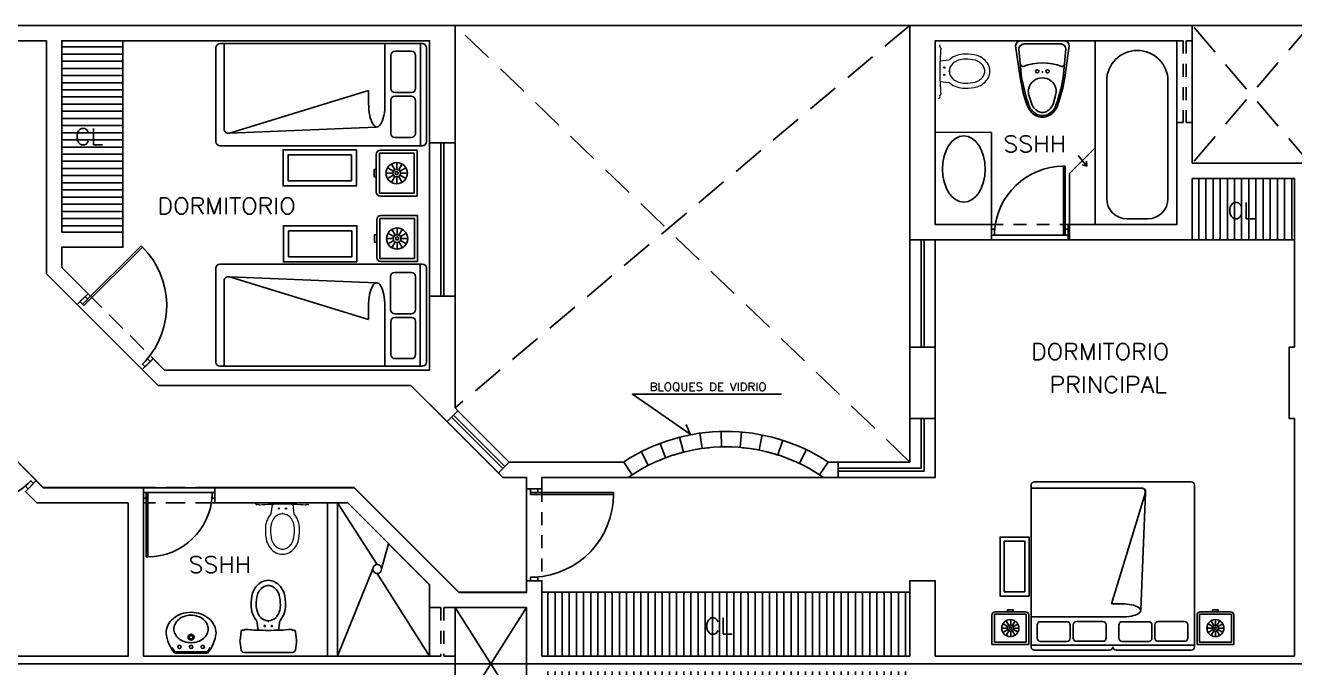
# Model space of a CAD drawing. Header units: millimetres. Extents: x 240 to 284.1, y 121.4 to 133.9.
# Drawn here: x 265.47 to 277.9, y 127.66 to 133.95 of the extents above; entities that cross this region are included whole.
import ezdxf

# ---------------------------------------------------------------- set-up
doc = ezdxf.new("R2010")
doc.units = ezdxf.units.MM
doc.linetypes.add('HIDDEN', pattern=[9.525, 6.35, -3.175])
doc.layers.add('AREAS', color=7, linetype='Continuous', plot=False)
doc.layers.add('VENTANAS', color=250, linetype='Continuous', plot=False)
for name, color, linetype in [('MUEBLES', 253, 'Continuous'), ('MUROS', 5, 'Continuous'), ('MUROS-BAJOS', 40, 'Continuous'), ('pisos', 8, 'Continuous'), ('PROYECCIONES', 6, 'HIDDEN'), ('PUERTAS', 2, 'Continuous'), ('TERRENO', 1, 'Continuous')]:
    doc.layers.add(name, color=color, linetype=linetype)
doc.layers.add('TEXTOS', color=4, linetype='Continuous', lineweight=13)
doc.styles.add('ROMANS', font='romans.shx', dxfattribs={"height": 0.05})
pattern_1 = [(90, (0.387006, 0.59479), (-0.07, 4e-18), [])]

# ---------------------------------------------------------------- blocks, each defined once
blk = doc.blocks.new('Waters02')
for p, q in [((-0.237, 0), (0, 0)), ((0, 0), (0.237, 0)), ((0.237, 0), (0, 0)), ((-0.276, -0.097), (-0.267, -0.026)), ((-0.267, -0.199), (-0.276, -0.123)), ((0.276, -0.097), (0.267, -0.026)), ((0.267, -0.199), (0.276, -0.123)), ((-0.1, -0.217), (-0.112, -0.308)), ((0.1, -0.217), (0.112, -0.308))]:
    blk.add_line(p, q)
for points in [[(-0.112, -0.308, 0.013963), (-0.119, -0.316, 0.089637), (-0.155, -0.381, 0.081306), (-0.168, -0.462, 0.056545), (-0.155, -0.579, 0.089637), (-0.119, -0.644, 0.104644), (-0.062, -0.69, 0.118458), (0, -0.705, 0.108474)], [(-0.075, -0.342, 0.013963), (-0.08, -0.347, 0.089637), (-0.107, -0.397, 0.081306), (-0.118, -0.462, 0.055176), (-0.106, -0.565, 0.085892), (-0.08, -0.613, 0.104644), (-0.04, -0.645, 0.118458), (0, -0.655, 0.118458)], [(0, -0.705, 0.118458), (0.062, -0.69, 0.104644), (0.119, -0.644, 0.089637), (0.155, -0.579, 0.056545), (0.168, -0.462, 0.081306), (0.155, -0.381, 0.089637), (0.119, -0.316, 0.014084), (0.112, -0.308, 0.108474)], [(0, -0.655, 0.118458), (0.04, -0.645, 0.104644), (0.08, -0.613, 0.085892), (0.106, -0.565, 0.055176), (0.118, -0.462, 0.081306), (0.107, -0.397, 0.089637), (0.08, -0.347, 0.014084), (0.075, -0.342, 0.014084)]]:
    blk.add_lwpolyline(points, format="xyb")
for centre in [(-0.035, -0.258), (0.035, -0.258)]:
    blk.add_circle(centre, 0.00635)
for centre, radius, start, end in [((-0.237, -0.03), 0.03, 90, 172.2348), ((0.237, -0.03), 0.03, 7.7652, 90), ((-0.177, -0.11), 0.1, 172.2348, 187.4314), ((0.177, -0.11), 0.1, 352.5686, 7.7652), ((-0.237, -0.195), 0.03, 187.4314, 224.9532), ((-0.249, -0.183), 0.0348, 255.4253, 291.0227), ((-0.223, -0.21), 0.0148, 201.6897, 259.5639), ((0, -3.024), 2.809, 90.0016, 94.6091), ((0, -3.024), 2.809, 85.3931, 90.0016), ((0, -3.024), 2.809, 85.3909, 89.9984), ((0.223, -0.21), 0.0148, 280.4361, 338.3103), ((0.249, -0.183), 0.0348, 248.9773, 284.5747), ((0.237, -0.195), 0.03, 315.0468, 352.5686), ((0, -0.412), 0.103, 42.7314, 137.3026)]:
    blk.add_arc(centre, radius, start, end)
blk.add_point((0, -0.305))
blk = doc.blocks.new('Lavats14')
for p, q in [((-0.16, 0), (0.16, 0)), ((-0.16, -0.014), (-0.187, -0.055)), ((-0.16, -0.014), (0.16, -0.014)), ((0.16, -0.014), (0.187, -0.055))]:
    blk.add_line(p, q)
for points in [[(-0.168, -0.237, -0.115976), (-0.157, -0.188, -0.104098), (-0.121, -0.143, -0.090776), (-0.067, -0.113, -0.083177), (0, -0.102, -0.083177), (0.067, -0.113, -0.090776), (0.121, -0.143, -0.104098), (0.157, -0.188, -0.115976), (0.168, -0.237, -0.115976)], [(-0.245, -0.196, 0.115976), (-0.227, -0.272, 0.104098), (-0.173, -0.34, 0.090776), (-0.096, -0.384, 0.083177), (0, -0.4, 0.083177), (0.096, -0.384, 0.090776), (0.173, -0.34, 0.104098), (0.227, -0.272, 0.115976), (0.245, -0.196, 0.115976)], [(-0.168, -0.237, 0.115976), (-0.157, -0.285, 0.104098), (-0.121, -0.33, 0.090776), (-0.067, -0.36, 0.083177), (0, -0.372, 0.083177), (0.067, -0.36, 0.090776), (0.121, -0.33, 0.104098), (0.157, -0.285, 0.115976), (0.168, -0.237, 0.115976)]]:
    blk.add_lwpolyline(points, format="xyb")
for centre, radius in [((-0.114, -0.061), 0.016), ((0, -0.061), 0.016), ((0.114, -0.061), 0.016), ((0, -0.156), 0.029), ((0, -0.156), 0.0172)]:
    blk.add_circle(centre, radius)
for centre, start, end in [((0.1, -0.229), 138.5888, 174.5373), ((-0.1, -0.229), 5.4627, 41.4112)]:
    blk.add_arc(centre, 0.346, start, end)
blk = doc.blocks.new('water')
for p, q in [((0.212, 0), (-0.212, 0)), ((-0.219, -0.36), (-0.262, -0.05)), ((-0.203, -0.36), (-0.23, -0.082)), ((0.18, -0.031), (-0.18, -0.031)), ((0.203, -0.36), (0.23, -0.082)), ((0.219, -0.36), (0.262, -0.05)), ((-0.136, -0.522), (-0.104, -0.622)), ((0.133, -0.522), (0.104, -0.622))]:
    blk.add_line(p, q)
for points in [[(0.15, -0.632, -0.072735), (0.121, -0.685, -0.106053), (0.066, -0.733, -0.126698), (0, -0.75, -0.126698), (-0.066, -0.733, -0.106053), (-0.121, -0.685, -0.072735), (-0.15, -0.632, -0.075527)], [(0.132, -0.632, -0.084865), (0.108, -0.676, -0.106053), (0.058, -0.719, -0.126698), (0, -0.734, -0.126698), (-0.058, -0.719, -0.106053), (-0.108, -0.676, -0.084865), (-0.132, -0.632)], [(0.104, -0.622, -0.063348), (0.083, -0.657, -0.106053), (0.043, -0.692, -0.126698), (0, -0.703, -0.126698), (-0.043, -0.692, -0.106053), (-0.083, -0.657, -0.063348), (-0.104, -0.622, -0.032432)]]:
    blk.add_lwpolyline(points, format="xyb")
for centre in [(-0.05, -0.3), (0.05, -0.3)]:
    blk.add_circle(centre, 0.0162)
for centre, radius, start, end in [((-0.212, -0.05), 0.05, 90, 180), ((-0.18, -0.082), 0.05, 90, 180), ((0.18, -0.082), 0.05, 0, 90), ((0.212, -0.05), 0.05, 0, 90), ((-0.177, -0.217), 0.0403, 197.365, 238.0437), ((0, -0.746), 0.529, 69.0287, 110.8502), ((0.186, -0.225), 0.0299, 293.7108, 350.2175), ((1.215, -0.141), 1.45, 188.6963, 199.7999), ((1.355, -0.097), 1.58, 189.5687, 199.7797), ((-0.192, -0.241), 0.0115, 238.0437, 290.8502), ((-0.001, -0.502), 0.138, 14.7688, 165.2312), ((-1.405, -0.083), 1.632, 340.3478, 350.2344), ((-1.278, -0.121), 1.516, 340.2994, 350.9235), ((0.194, -0.241), 0.0115, 249.0287, 293.7108), ((0.003, -0.498), 0.141, 167.0911, 189.7868), ((-0.006, -0.498), 0.141, 350.2132, 12.9089)]:
    blk.add_arc(centre, radius, start, end)
blk.add_point((0, -0.305))
blk = doc.blocks.new('A$C235B6341')
for p, q in [((0.167, 0.488), (0.154, 0.397)), ((0.367, 0.488), (0.379, 0.397))]:
    blk.add_line(p, q)
for points in [[(0.154, 0.397, 0.013963), (0.148, 0.389, 0.089637), (0.112, 0.324, 0.081306), (0.099, 0.243, 0.056545), (0.112, 0.126, 0.089637), (0.148, 0.061, 0.104644), (0.204, 0.015, 0.118458), (0.267, 0, 0.108474)], [(0.267, 0, 0.118458), (0.329, 0.015, 0.104644), (0.385, 0.061, 0.089637), (0.421, 0.126, 0.056545), (0.434, 0.243, 0.081306), (0.421, 0.324, 0.089637), (0.385, 0.389, 0.014084), (0.379, 0.397, 0.108474)], [(0.191, 0.363, 0.013963), (0.187, 0.358, 0.089637), (0.159, 0.308, 0.081306), (0.149, 0.243, 0.055176), (0.16, 0.14, 0.085892), (0.187, 0.092, 0.104644), (0.227, 0.06, 0.118458), (0.267, 0.05, 0.118458)], [(0.267, 0.05, 0.118458), (0.306, 0.06, 0.104644), (0.346, 0.092, 0.085892), (0.373, 0.14, 0.055176), (0.384, 0.243, 0.081306), (0.374, 0.308, 0.089637), (0.346, 0.358, 0.014084), (0.342, 0.363, 0.014084)]]:
    blk.add_lwpolyline(points, format="xyb")
for centre in [(0.231, 0.447), (0.302, 0.447)]:
    blk.add_circle(centre, 0.00635)
for centre, radius, start, end in [((0.03, 0.51), 0.03, 187.4314, 224.9532), ((0.017, 0.522), 0.0348, 255.4253, 291.0227), ((0.044, 0.495), 0.0148, 201.6897, 259.5639), ((0.267, -2.319), 2.809, 90.0016, 94.6091), ((0.267, 0.293), 0.103, 42.7314, 137.3026), ((0.267, -2.319), 2.809, 85.3931, 90.0016), ((0.266, -2.319), 2.809, 85.3909, 89.9984), ((0.49, 0.495), 0.0148, 280.4361, 338.3103), ((0.516, 0.522), 0.0348, 248.9773, 284.5747)]:
    blk.add_arc(centre, radius, start, end)
blk.add_point((0.267, 0.4))

msp = doc.modelspace()

# ---------------------------------------------------------------- hatches: boundary and pattern name
at = {"layer": 'pisos', "ltscale": 0.05}
h = msp.add_hatch(dxfattribs=at)
h.set_pattern_fill('_USER', color=256, scale=0.07, style=0, pattern_type=0)
h.set_pattern_definition([(0, (0.387006, 0.59479), (0, 0.07), [])])
h.paths.add_polyline_path([(265.829, 131.923), (266.429, 131.923), (266.429, 133.796), (265.829, 133.796)])
h.paths.add_polyline_path([(265.942, 132.736), (266.298, 132.736), (266.298, 132.976), (265.942, 132.976)], flags=24)
h = msp.add_hatch(dxfattribs=at)
h.set_pattern_fill('_USER', color=256, scale=0.07, angle=90, style=0, pattern_type=0)
h.set_pattern_definition(pattern_1)
h.paths.add_polyline_path([(277.893, 132.446), (276.893, 132.446), (276.893, 131.846), (277.893, 131.846)])
h.paths.add_polyline_path([(277.225, 132.013), (277.581, 132.013), (277.581, 132.253), (277.225, 132.253)], flags=24)
h = msp.add_hatch(dxfattribs=at)
h.set_pattern_fill('_USER', color=256, scale=0.07, angle=90, style=0, pattern_type=0)
h.set_pattern_definition(pattern_1)
h.paths.add_polyline_path([(270.529, 128.396), (270.529, 127.771), (274.129, 127.771), (274.129, 128.396)])
h.paths.add_polyline_path([(274.129, 126.996), (274.129, 127.621), (270.529, 127.621), (270.529, 126.996)])
h.paths.add_polyline_path([(272.734, 128.181), (273.146, 128.181), (273.146, 127.986), (272.734, 127.986)], flags=24)
h.paths.add_polyline_path([(272.105, 127.945), (272.461, 127.945), (272.461, 128.185), (272.105, 128.185)], flags=24)
h.paths.add_polyline_path([(272.734, 127.406), (273.146, 127.406), (273.146, 127.211), (272.734, 127.211)], flags=24)
h.paths.add_polyline_path([(272.105, 127.163), (272.461, 127.163), (272.461, 127.403), (272.105, 127.403)], flags=24)

# ---------------------------------------------------------------- linework, layer by layer
at = {"layer": 'AREAS', "ltscale": 0.05}
for points in [[(264.944, 130.125), (265.581, 129.489), (265.58, 129.488), (265.648, 129.42), (266.629, 129.42), (266.629, 129.42), (267.329, 129.42), (267.329, 129.42), (268.691, 129.42), (269.716, 128.395), (270.379, 128.395), (270.379, 128.508), (270.379, 128.508), (270.379, 129.408), (270.379, 129.408), (270.379, 129.52), (270.146, 129.52), (269.246, 130.42), (266.773, 130.42), (266.617, 130.576), (266.617, 130.576), (265.98, 131.213), (265.98, 131.213), (265.679, 131.514), (265.679, 133.795), (258.316, 133.795)], [(265.98, 131.213), (266.087, 131.319), (265.829, 131.576), (265.829, 131.773), (266.429, 131.773), (266.429, 131.923), (265.829, 131.923), (265.829, 133.795), (269.429, 133.795), (269.429, 130.57), (266.835, 130.57), (266.723, 130.682), (266.617, 130.576), (265.98, 131.213)], [(274.928, 131.846), (274.928, 131.996), (274.379, 131.996), (274.379, 133.796), (276.743, 133.796), (276.743, 131.996), (275.693, 131.996), (275.693, 131.846), (274.928, 131.846)], [(270.379, 129.408), (270.529, 129.408), (270.529, 129.52), (274.379, 129.521), (274.379, 131.846), (276.893, 131.846), (276.893, 132.446), (277.893, 132.446), (277.893, 130.796), (277.843, 130.796), (277.843, 130.096), (277.893, 130.096), (277.893, 127.771), (274.379, 127.771), (274.379, 128.508), (274.129, 128.508), (274.129, 127.771), (270.529, 127.77), (270.529, 128.508), (270.379, 128.508), (270.379, 129.408)], [(265.579, 129.491), (264.944, 130.125), (264.838, 130.018), (264.661, 130.195), (262.129, 130.195), (262.129, 127.77), (266.479, 127.77), (266.479, 129.27), (265.586, 129.27), (265.474, 129.382), (265.579, 129.491)], [(266.629, 127.77), (269.429, 127.77), (269.429, 128.47), (268.629, 129.27), (267.329, 129.27), (267.329, 129.42), (266.629, 129.42), (266.629, 127.77)]]:
    msp.add_lwpolyline(points, dxfattribs=at)
at = {"layer": 'MUEBLES'}
for p, q in [((267.339, 132.807), (267.339, 133.727)), ((267.379, 133.767), (269.359, 133.767)), ((267.419, 132.93), (267.419, 133.767)), ((268.993, 133.179), (268.993, 133.76)), ((269.252, 133.692), (269.091, 133.692)), ((269.339, 133.767), (269.339, 132.767)), ((269.399, 133.727), (269.399, 132.807)), ((269.051, 133.652), (269.051, 133.328)), ((269.292, 133.328), (269.292, 133.652)), ((268.833, 133.309), (267.47, 132.892)), ((268.833, 133.179), (268.833, 133.309)), ((269.091, 133.288), (269.252, 133.288)), ((276.056, 133.401), (276.056, 132.251)), ((276.656, 133.401), (276.656, 132.251)), ((269.049, 133.212), (269.049, 132.888)), ((269.251, 133.252), (269.089, 133.252)), ((269.291, 132.888), (269.291, 133.212)), ((268.905, 132.95), (267.47, 132.892)), ((269.089, 132.848), (269.251, 132.848)), ((269.359, 132.767), (267.379, 132.767)), ((268.908, 132.684), (268.908, 132.314)), ((269.308, 132.724), (268.948, 132.724)), ((269.308, 132.274), (269.308, 132.724)), ((269.017, 132.551), (269.075, 132.518)), ((269.056, 132.59), (269.089, 132.532)), ((269.108, 132.604), (269.108, 132.537)), ((269.108, 132.604), (269.108, 132.537)), ((269.16, 132.59), (269.127, 132.532)), ((269.198, 132.551), (269.14, 132.518)), ((269.003, 132.499), (269.07, 132.499)), ((269.07, 132.499), (269.003, 132.499)), ((269.017, 132.447), (269.075, 132.48)), ((269.056, 132.409), (269.089, 132.467)), ((269.108, 132.462), (269.108, 132.395)), ((269.108, 132.395), (269.108, 132.462)), ((269.16, 132.409), (269.127, 132.467)), ((269.198, 132.447), (269.14, 132.48)), ((269.212, 132.499), (269.145, 132.499)), ((268.948, 132.274), (269.308, 132.274)), ((268.912, 131.674), (268.912, 132.044)), ((268.952, 132.084), (269.312, 132.084)), ((269.312, 132.084), (269.312, 131.634)), ((276.256, 132.051), (276.456, 132.051)), ((269.059, 131.95), (269.093, 131.892)), ((269.112, 131.897), (269.112, 131.964)), ((269.112, 131.964), (269.112, 131.897)), ((269.164, 131.95), (269.13, 131.892)), ((269.007, 131.859), (269.074, 131.859)), ((269.074, 131.859), (269.007, 131.859)), ((269.021, 131.912), (269.079, 131.878)), ((269.021, 131.807), (269.079, 131.841)), ((269.059, 131.769), (269.093, 131.827)), ((269.112, 131.755), (269.112, 131.822)), ((269.112, 131.755), (269.112, 131.822)), ((269.164, 131.769), (269.13, 131.827)), ((269.202, 131.912), (269.144, 131.878)), ((269.202, 131.807), (269.144, 131.841)), ((269.216, 131.859), (269.149, 131.859)), ((267.338, 131.569), (267.338, 130.649)), ((269.358, 131.609), (267.378, 131.609)), ((269.312, 131.634), (268.952, 131.634)), ((269.338, 130.609), (269.338, 131.609)), ((269.398, 130.649), (269.398, 131.569)), ((267.418, 131.445), (267.418, 130.609)), ((268.904, 131.425), (267.47, 131.483)), ((268.832, 131.066), (267.47, 131.483)), ((269.048, 131.163), (269.048, 131.487)), ((269.088, 131.527), (269.25, 131.527)), ((269.29, 131.487), (269.29, 131.163)), ((268.832, 131.196), (268.832, 131.066)), ((268.992, 131.196), (268.992, 130.615)), ((269.25, 131.123), (269.088, 131.123)), ((269.09, 131.087), (269.252, 131.087)), ((269.05, 130.723), (269.05, 131.047)), ((269.292, 131.047), (269.292, 130.723)), ((269.252, 130.683), (269.09, 130.683)), ((267.378, 130.609), (269.358, 130.609)), ((275.316, 129.446), (275.316, 127.862)), ((276.084, 129.478), (275.348, 129.478)), ((276.084, 129.478), (276.148, 129.478)), ((276.884, 129.478), (276.148, 129.478)), ((276.916, 127.862), (276.916, 129.446)), ((276.401, 129.414), (275.316, 129.414)), ((276.406, 129.414), (275.736, 129.414)), ((276.102, 128.282), (276.436, 129.372)), ((276.39, 128.225), (276.436, 129.372)), ((268.429, 129.271), (268.429, 127.771)), ((268.529, 129.271), (268.529, 127.771)), ((275.261, 128.205), (274.965, 128.205)), ((276.206, 128.282), (276.102, 128.282)), ((276.972, 128.205), (277.268, 128.205)), ((274.933, 128.173), (274.933, 127.885)), ((275.04, 128.087), (275.087, 128.06)), ((275.071, 128.118), (275.098, 128.071)), ((275.119, 128.076), (275.119, 128.129)), ((275.119, 128.129), (275.119, 128.076)), ((275.16, 128.118), (275.134, 128.072)), ((275.191, 128.088), (275.145, 128.061)), ((275.293, 127.885), (275.293, 128.173)), ((276.206, 128.154), (275.316, 128.154)), ((275.376, 127.947), (275.376, 128.076)), ((275.408, 128.108), (275.667, 128.108)), ((275.699, 128.076), (275.699, 127.947)), ((275.728, 127.948), (275.728, 128.077)), ((275.76, 128.109), (276.019, 128.109)), ((276.051, 128.077), (276.051, 127.948)), ((276.176, 127.947), (276.176, 128.076)), ((276.208, 128.108), (276.467, 128.108)), ((276.499, 128.076), (276.499, 127.947)), ((276.528, 127.948), (276.528, 128.077)), ((276.56, 128.109), (276.819, 128.109)), ((276.851, 128.077), (276.851, 127.948)), ((276.94, 127.885), (276.94, 128.173)), ((277.048, 128.087), (277.094, 128.06)), ((277.078, 128.118), (277.105, 128.071)), ((277.12, 128.075), (277.12, 128.129)), ((277.12, 128.129), (277.12, 128.075)), ((277.162, 128.118), (277.135, 128.071)), ((277.193, 128.087), (277.146, 128.06)), ((277.3, 127.885), (277.3, 128.173)), ((275.029, 128.045), (275.083, 128.045)), ((275.083, 128.045), (275.029, 128.045)), ((275.04, 128.003), (275.087, 128.03)), ((275.071, 127.973), (275.098, 128.019)), ((275.119, 127.962), (275.119, 128.016)), ((275.16, 127.974), (275.134, 128.02)), ((275.191, 128.004), (275.145, 128.031)), ((275.202, 128.046), (275.149, 128.046)), ((275.202, 128.046), (275.149, 128.046)), ((277.037, 128.045), (277.09, 128.045)), ((277.037, 128.045), (277.09, 128.045)), ((277.048, 128.003), (277.094, 128.03)), ((277.078, 127.973), (277.105, 128.019)), ((277.12, 127.962), (277.12, 128.015)), ((277.162, 127.973), (277.135, 128.019)), ((277.193, 128.003), (277.146, 128.03)), ((277.204, 128.045), (277.15, 128.045)), ((277.15, 128.045), (277.204, 128.045)), ((274.933, 127.885), (275.293, 127.885)), ((275.316, 127.878), (276.116, 127.878)), ((275.348, 127.83), (276.084, 127.83)), ((275.667, 127.915), (275.408, 127.915)), ((276.019, 127.916), (275.76, 127.916)), ((276.116, 127.878), (276.916, 127.878)), ((276.148, 127.83), (276.884, 127.83)), ((276.467, 127.915), (276.208, 127.915)), ((276.819, 127.916), (276.56, 127.916)), ((277.3, 127.885), (276.94, 127.885))]:
    msp.add_line(p, q, dxfattribs=at)
at = {"layer": 'MUEBLES', "ltscale": 0.05}
for p, q in [((275.776, 132.673), (275.861, 132.569)), ((275.861, 132.569), (275.815, 132.582)), ((275.861, 132.569), (275.857, 132.617))]:
    msp.add_line(p, q, dxfattribs=at)
at = {"layer": 'MUEBLES'}
for points in [[(268.715, 132.729), (268.715, 132.374), (267.995, 132.374), (267.995, 132.729)], [(268.665, 132.679), (268.665, 132.424), (268.045, 132.424), (268.045, 132.679)], [(268.938, 132.304), (269.278, 132.304), (269.278, 132.694), (268.938, 132.694)], [(268.908, 132.534), (268.908, 132.464), (268.886, 132.464), (268.886, 132.534)], [(268.942, 132.054), (269.282, 132.054), (269.282, 131.664), (268.942, 131.664)], [(268.719, 131.63), (268.719, 131.984), (267.999, 131.984), (267.999, 131.63)], [(268.669, 131.68), (268.669, 131.934), (268.049, 131.934), (268.049, 131.68)], [(268.912, 131.824), (268.912, 131.895), (268.89, 131.895), (268.89, 131.824)], [(275.296, 128.359), (275.013, 128.359), (275.013, 128.936), (275.296, 128.936)], [(275.256, 128.399), (275.053, 128.399), (275.053, 128.896), (275.256, 128.896)], [(275.141, 128.205), (275.085, 128.205), (275.085, 128.223), (275.141, 128.223)], [(277.092, 128.205), (277.148, 128.205), (277.148, 128.223), (277.092, 128.223)], [(274.957, 128.181), (274.957, 127.909), (275.269, 127.909), (275.269, 128.181)], [(277.276, 128.181), (277.276, 127.909), (276.964, 127.909), (276.964, 128.181)]]:
    msp.add_lwpolyline(points, close=True, dxfattribs=at)
for centre, radius in [((269.108, 132.499), 0.104), ((269.108, 132.499), 0.0375), ((269.108, 132.499), 0.0151), ((269.112, 131.859), 0.104), ((269.112, 131.859), 0.0375), ((269.112, 131.859), 0.0151), ((275.113, 128.045), 0.0835), ((275.113, 128.045), 0.03), ((277.12, 128.045), 0.0835), ((277.12, 128.045), 0.03), ((275.113, 128.045), 0.0121), ((277.12, 128.045), 0.0121)]:
    msp.add_circle(centre, radius, dxfattribs=at)
for centre, radius, start, end in [((267.379, 133.727), 0.04, 90, 180), ((269.091, 133.652), 0.04, 90, 180), ((269.252, 133.652), 0.04, 0, 90), ((269.359, 133.727), 0.04, 0, 90), ((276.356, 133.401), 0.3, 0, 180), ((269.091, 133.328), 0.04, 180, 270), ((269.252, 133.328), 0.04, 270, 0), ((269.089, 133.212), 0.04, 90, 180), ((269.251, 133.212), 0.04, 0, 90), ((267.459, 132.93), 0.04, 180, 287.0421), ((267.379, 132.807), 0.04, 180, 270), ((269.089, 132.888), 0.04, 180, 270), ((269.251, 132.888), 0.04, 270, 0), ((269.359, 132.807), 0.04, 270, 0), ((268.948, 132.684), 0.04, 90, 180), ((268.948, 132.314), 0.04, 180, 270), ((276.256, 132.251), 0.2, 180, 270), ((276.456, 132.251), 0.2, 270, 0), ((268.952, 132.044), 0.04, 90, 180), ((268.952, 131.674), 0.04, 180, 270), ((267.378, 131.569), 0.04, 90, 180), ((269.358, 131.569), 0.04, 0, 90), ((267.458, 131.445), 0.04, 72.9579, 180), ((269.088, 131.487), 0.04, 90, 180), ((269.25, 131.487), 0.04, 0, 90), ((269.088, 131.163), 0.04, 180, 270), ((269.09, 131.047), 0.04, 90, 180), ((269.25, 131.163), 0.04, 270, 0), ((269.252, 131.047), 0.04, 0, 90), ((269.09, 130.723), 0.04, 180, 270), ((269.252, 130.723), 0.04, 270, 0), ((267.378, 130.649), 0.04, 180, 270), ((269.358, 130.649), 0.04, 270, 0), ((275.348, 129.446), 0.032, 90, 180), ((276.884, 129.446), 0.032, 0, 90), ((276.401, 129.382), 0.032, 342.9579, 90), ((276.406, 129.382), 0.032, 342.9579, 90), ((274.965, 128.173), 0.032, 90, 180), ((275.261, 128.173), 0.032, 0, 90), ((276.972, 128.173), 0.032, 90, 180), ((277.268, 128.173), 0.032, 0, 90), ((275.408, 128.076), 0.032, 90, 180), ((275.667, 128.076), 0.032, 0, 90), ((275.76, 128.077), 0.032, 90, 180), ((276.019, 128.077), 0.032, 0, 90), ((276.208, 128.076), 0.032, 90, 180), ((276.467, 128.076), 0.032, 0, 90), ((276.56, 128.077), 0.032, 90, 180), ((276.819, 128.077), 0.032, 0, 90), ((275.408, 127.947), 0.032, 180, 270), ((275.667, 127.947), 0.032, 270, 0), ((275.76, 127.948), 0.032, 180, 270), ((276.019, 127.948), 0.032, 270, 0), ((276.208, 127.947), 0.032, 180, 270), ((276.467, 127.947), 0.032, 270, 0), ((276.56, 127.948), 0.032, 180, 270), ((276.819, 127.948), 0.032, 270, 0), ((275.348, 127.862), 0.032, 180, 270), ((276.084, 127.862), 0.032, 270, 0), ((276.148, 127.862), 0.032, 180, 270), ((276.884, 127.862), 0.032, 270, 0)]:
    msp.add_arc(centre, radius, start, end, dxfattribs=at)
at = {"layer": 'MUEBLES', "extrusion": (0, 0, -1)}
msp.add_ellipse((268.913, 133.179), major_axis=(0, -0.229), ratio=0.349498, start_param=4.712389, end_param=7.853982, dxfattribs=at)
at = {"layer": 'MUEBLES', "ltscale": 0.05, "extrusion": (0, 0, -1)}
msp.add_ellipse((274.658, 132.539), major_axis=(0, -0.324), ratio=0.648312, dxfattribs=at)
at = {"layer": 'MUEBLES'}
for centre, major_axis in [((268.912, 131.196), (0, 0.229)), ((276.206, 128.218), (0.183, 0))]:
    msp.add_ellipse(centre, major_axis=major_axis, ratio=0.349498, start_param=4.712389, end_param=7.853982, dxfattribs=at)
at = {"layer": 'MUROS'}
for p, q in [((248.945, 133.945), (269.679, 133.946)), ((274.129, 133.946), (274.129, 132.946)), ((274.129, 133.946), (276.893, 133.946)), ((276.893, 132.596), (276.893, 133.946)), ((258.316, 133.796), (265.679, 133.796)), ((265.829, 133.796), (269.429, 133.796)), ((265.829, 133.795), (269.429, 133.795)), ((274.379, 133.796), (276.743, 133.796)), ((274.379, 133.796), (274.379, 131.996)), ((276.743, 131.996), (276.743, 133.796)), ((274.129, 132.946), (274.129, 131.846)), ((276.893, 132.596), (278.043, 132.596)), ((276.893, 131.846), (276.893, 132.446)), ((276.893, 132.446), (277.893, 132.446)), ((277.893, 130.796), (277.893, 132.446)), ((274.379, 131.996), (274.929, 131.996)), ((274.929, 131.996), (274.929, 131.846)), ((275.679, 131.996), (275.679, 131.846)), ((275.679, 131.996), (276.743, 131.996)), ((274.379, 131.846), (274.929, 131.846)), ((275.679, 131.846), (276.893, 131.846)), ((277.893, 130.796), (277.893, 131.546)), ((269.429, 131.296), (269.679, 131.296)), ((274.129, 130.796), (274.379, 130.796)), ((274.129, 130.796), (274.129, 130.096)), ((274.379, 130.796), (274.379, 130.096)), ((277.843, 130.096), (277.843, 130.796)), ((277.843, 130.796), (277.893, 130.796)), ((266.835, 130.571), (269.429, 130.571)), ((266.773, 130.421), (269.247, 130.421)), ((269.247, 130.421), (269.6, 130.067)), ((269.679, 130.201), (269.706, 130.173)), ((269.706, 130.173), (269.6, 130.067)), ((274.129, 130.096), (274.379, 130.096)), ((277.843, 130.096), (277.893, 130.096)), ((277.893, 127.771), (277.893, 130.096)), ((270.209, 129.671), (270.103, 129.565)), ((270.103, 129.565), (270.147, 129.521)), ((270.209, 129.671), (271.329, 129.671)), ((270.209, 129.671), (271.329, 129.671)), ((271.329, 129.671), (271.411, 129.546)), ((273.329, 129.671), (273.246, 129.546)), ((273.329, 129.671), (273.429, 129.671)), ((273.429, 129.671), (273.429, 129.521)), ((270.147, 129.521), (270.379, 129.521)), ((270.379, 129.521), (270.379, 129.408)), ((270.529, 129.521), (270.529, 129.408)), ((270.529, 129.521), (271.375, 129.521)), ((273.429, 129.521), (273.283, 129.521)), ((265.648, 129.421), (266.629, 129.421)), ((267.329, 129.421), (268.691, 129.421)), ((268.691, 129.421), (269.716, 128.396)), ((270.379, 129.408), (270.529, 129.408)), ((265.586, 129.271), (266.479, 129.271)), ((266.629, 129.271), (266.629, 129.271)), ((267.329, 129.271), (268.629, 129.271)), ((268.629, 129.271), (269.429, 128.471)), ((269.429, 128.471), (269.429, 127.771)), ((270.379, 128.508), (270.529, 128.508)), ((270.379, 128.508), (270.379, 128.396)), ((270.529, 128.508), (270.529, 127.771)), ((274.129, 128.508), (274.129, 127.771)), ((274.379, 128.508), (274.379, 127.771)), ((269.716, 128.396), (270.379, 128.396)), ((269.679, 128.246), (269.679, 127.146)), ((269.679, 128.246), (270.379, 128.246)), ((270.379, 128.246), (270.379, 127.146)), ((262.129, 127.771), (266.479, 127.771)), ((266.629, 127.771), (269.429, 127.771)), ((270.529, 127.771), (274.129, 127.771)), ((274.379, 127.771), (277.893, 127.771))]:
    msp.add_line(p, q, dxfattribs=at)
at = {"layer": 'MUROS', "ltscale": 0.05}
for p, q in [((269.679, 132.796), (269.679, 133.946)), ((265.679, 131.515), (265.679, 133.796)), ((265.829, 131.923), (265.829, 133.796)), ((269.429, 132.796), (269.429, 133.796)), ((269.429, 132.796), (269.679, 132.796)), ((265.829, 131.923), (266.429, 131.923)), ((266.429, 131.923), (266.429, 131.773)), ((274.379, 131.846), (274.129, 131.846)), ((265.829, 131.577), (265.829, 131.773)), ((265.829, 131.773), (266.429, 131.773)), ((265.829, 131.577), (266.087, 131.319)), ((265.679, 131.515), (265.981, 131.213)), ((265.981, 131.213), (266.087, 131.319)), ((269.429, 130.571), (269.429, 131.296)), ((269.679, 130.201), (269.679, 131.296)), ((266.617, 130.577), (266.723, 130.683)), ((266.723, 130.683), (266.835, 130.571)), ((266.617, 130.577), (266.773, 130.421)), ((265.58, 129.489), (265.474, 129.383)), ((265.58, 129.489), (265.648, 129.421)), ((265.474, 129.383), (265.586, 129.271)), ((266.629, 129.421), (266.629, 127.771)), ((267.329, 129.421), (267.329, 129.271)), ((266.479, 129.271), (266.479, 127.771)), ((274.129, 128.508), (274.379, 128.508))]:
    msp.add_line(p, q, dxfattribs=at)
at = {"layer": 'MUROS'}
for start, end in [(123.3985, 124.9152), (55.0848, 56.6015)]:
    msp.add_arc((272.329, 128.154), 1.667, start, end, dxfattribs=at)
at = {"layer": 'MUROS-BAJOS'}
for p, q in [((275.943, 131.996), (275.943, 133.796)), ((274.929, 131.996), (274.929, 132.896)), ((275.693, 131.996), (275.693, 132.496))]:
    msp.add_line(p, q, dxfattribs=at)
at = {"layer": 'MUROS-BAJOS', "ltscale": 0.05}
for p, q in [((269.429, 131.296), (269.429, 132.796)), ((269.679, 132.796), (269.679, 131.296)), ((275.693, 132.496), (275.943, 132.746)), ((274.129, 130.796), (274.129, 131.846)), ((274.379, 130.796), (274.379, 131.846)), ((270.103, 129.565), (269.6, 130.067)), ((270.13, 129.749), (269.706, 130.173)), ((274.129, 129.671), (274.129, 130.096)), ((274.379, 130.096), (274.379, 129.521)), ((272.075, 129.953), (272.096, 129.804)), ((272.282, 129.97), (272.286, 129.82)), ((272.482, 129.964), (272.47, 129.815)), ((272.683, 129.936), (272.654, 129.789)), ((271.685, 129.853), (271.738, 129.713)), ((271.876, 129.913), (271.913, 129.768)), ((272.885, 129.884), (272.839, 129.741)), ((270.13, 129.749), (270.209, 129.671)), ((271.502, 129.772), (271.57, 129.638)), ((273.114, 129.792), (273.049, 129.657)), ((273.429, 129.671), (274.129, 129.671)), ((270.209, 129.521), (270.209, 129.521)), ((273.429, 129.521), (274.379, 129.521))]:
    msp.add_line(p, q, dxfattribs=at)
for radius in [1.817, 1.667]:
    msp.add_arc((272.329, 128.154), radius, 56.6015, 123.3985, dxfattribs=at)
at = {"layer": 'pisos', "ltscale": 0.05}
for p, q in [((269.679, 133.946), (274.129, 133.946)), ((276.893, 133.946), (278.043, 133.946)), ((266.429, 133.796), (266.429, 131.923)), ((275.634, 131.891), (274.959, 131.891)), ((276.893, 131.846), (277.893, 131.846)), ((267.301, 129.374), (266.671, 129.374)), ((268.917, 128.668), (268.529, 129.271)), ((268.96, 128.624), (269.029, 128.871)), ((268.529, 127.771), (268.873, 128.624)), ((269.429, 127.771), (268.917, 128.581)), ((270.529, 128.396), (274.129, 128.396)), ((270.379, 128.246), (269.679, 127.146)), ((270.379, 127.146), (269.679, 128.246))]:
    msp.add_line(p, q, dxfattribs=at)
at = {"layer": 'pisos', "color": 6, "ltscale": 0.05}
msp.add_line((284.109, 127.696), (239.991, 127.696), dxfattribs=at)
at = {"layer": 'pisos', "ltscale": 0.05}
msp.add_lwpolyline([(272.875, 130.334), (271.415, 130.334), (271.979, 129.945), (271.94, 130.038)], dxfattribs=at)
msp.add_circle((268.917, 128.624), 0.0435, dxfattribs=at)
at = {"layer": 'PROYECCIONES', "ltscale": 0.05}
for p, q in [((274.129, 129.671), (269.679, 133.946)), ((274.129, 133.946), (269.679, 130.201)), ((278.043, 133.946), (276.893, 132.596)), ((278.043, 132.596), (276.893, 133.946))]:
    msp.add_line(p, q, dxfattribs=at)
at = {"layer": 'PROYECCIONES', "ltscale": 0.02}
for p, q in [((276.743, 133.796), (276.803, 133.796)), ((276.803, 133.796), (276.803, 132.996)), ((276.833, 133.796), (276.833, 132.996)), ((276.833, 133.796), (276.893, 133.796)), ((276.743, 132.996), (276.803, 132.996)), ((276.833, 132.996), (276.893, 132.996)), ((274.917, 131.996), (275.679, 131.996)), ((274.929, 131.846), (275.679, 131.846)), ((271.375, 129.521), (273.283, 129.521)), ((270.379, 128.508), (270.379, 129.408)), ((270.529, 129.408), (270.529, 128.508)), ((269.429, 128.246), (269.539, 128.246)), ((269.539, 128.246), (269.539, 127.771)), ((269.569, 128.246), (269.569, 127.771)), ((269.569, 128.246), (269.679, 128.246)), ((269.429, 127.771), (269.539, 127.771)), ((269.569, 127.771), (269.679, 127.771))]:
    msp.add_line(p, q, dxfattribs=at)
at = {"layer": 'PROYECCIONES', "ltscale": 0.03}
for p, q in [((266.087, 131.319), (266.723, 130.683)), ((265.981, 131.213), (266.617, 130.577)), ((264.944, 130.125), (265.579, 129.491)), ((267.329, 129.421), (266.629, 129.421)), ((267.329, 129.271), (266.629, 129.271))]:
    msp.add_line(p, q, dxfattribs=at)
at = {"layer": 'PROYECCIONES', "ltscale": 0.02}
msp.add_lwpolyline([(271.411, 129.545, 0.006618), (271.375, 129.52), (273.283, 129.52, 0.006618), (273.246, 129.545, 0.3)], format="xyb", close=True, dxfattribs=at)
at = {"layer": 'PUERTAS', "color": 1}
for p, q in [((275.634, 131.891), (275.634, 132.566)), ((275.634, 132.566), (275.649, 132.566)), ((275.649, 131.891), (275.649, 132.566)), ((275.649, 131.891), (275.634, 131.891)), ((266.034, 131.215), (266.607, 131.788)), ((266.046, 131.202), (266.62, 131.776)), ((266.607, 131.788), (266.62, 131.776)), ((266.034, 131.215), (266.046, 131.202)), ((266.657, 129.374), (266.671, 129.374)), ((266.657, 129.374), (266.657, 128.743)), ((266.671, 129.374), (266.671, 128.743)), ((270.418, 129.372), (271.229, 129.372)), ((270.418, 129.372), (270.418, 129.354)), ((270.418, 129.354), (271.229, 129.354)), ((271.229, 129.354), (271.229, 129.372)), ((266.671, 128.743), (266.657, 128.743))]:
    msp.add_line(p, q, dxfattribs=at)
for points in [[(274.929, 131.891), (274.959, 131.891), (274.959, 131.951), (274.929, 131.951)], [(275.679, 131.891), (275.649, 131.891), (275.649, 131.951), (275.679, 131.951)], [(266.008, 131.241), (266.034, 131.215), (266.085, 131.266), (266.059, 131.291)], [(266.645, 130.604), (266.619, 130.63), (266.67, 130.681), (266.695, 130.655)], [(265.553, 129.461), (265.527, 129.487), (265.476, 129.436), (265.502, 129.41)], [(266.629, 129.374), (266.657, 129.374), (266.657, 129.318), (266.629, 129.318)], [(267.329, 129.374), (267.301, 129.374), (267.301, 129.318), (267.329, 129.318)], [(270.418, 129.408), (270.418, 129.372), (270.49, 129.372), (270.49, 129.408)], [(270.418, 128.508), (270.418, 128.544), (270.49, 128.544), (270.49, 128.508)]]:
    msp.add_lwpolyline(points, close=True, dxfattribs=at)
at = {"layer": 'PUERTAS'}
for centre, radius, start, end in [((275.634, 131.891), 0.676, 90, 177.4552), ((266.046, 131.202), 0.811, 317.5448, 45), ((264.954, 130.059), 0.811, 225, 312.4552), ((266.671, 129.374), 0.631, 270, 357.4552), ((270.418, 129.354), 0.811, 272.5448, 0)]:
    msp.add_arc(centre, radius, start, end, dxfattribs=at)
at = {"layer": 'TERRENO', "ltscale": 0.05}
for p, q in [((274.239, 131.846), (274.239, 130.796)), ((274.269, 131.846), (274.269, 130.796)), ((274.239, 130.096), (274.239, 129.611)), ((274.269, 130.096), (274.269, 129.581)), ((274.239, 129.611), (273.429, 129.611)), ((274.269, 129.581), (273.429, 129.581))]:
    msp.add_line(p, q, dxfattribs=at)
at = {"layer": 'TEXTOS', "ltscale": 0.05}
msp.add_line((274.929, 132.896), (274.379, 132.896), dxfattribs=at)
at = {"layer": 'VENTANAS', "ltscale": 0.05}
for p, q in [((269.539, 132.796), (269.539, 131.296)), ((269.569, 132.796), (269.569, 131.296))]:
    msp.add_line(p, q, dxfattribs=at)
at = {"layer": 'VENTANAS'}
for p, q in [((270.145, 129.607), (269.643, 130.11)), ((270.166, 129.628), (269.664, 130.131))]:
    msp.add_line(p, q, dxfattribs=at)

# ---------------------------------------------------------------- block references
at = {"layer": 'MUEBLES'}
msp.add_blockref('water', (275.427, 133.796), dxfattribs=at)
at = {"layer": 'MUEBLES', "ltscale": 0.05, "rotation": 180}
msp.add_blockref('Waters02', (267.851, 127.808), dxfattribs=at)
at = {"layer": 'MUEBLES', "ltscale": 0.05, "xscale": -1, "rotation": 180}
msp.add_blockref('Lavats14', (267.095, 127.8), dxfattribs=at)
at = {"layer": 'TEXTOS', "ltscale": 0.05, "rotation": 90}
msp.add_blockref('A$C235B6341', (274.913, 133.231), dxfattribs=at)
at = {"layer": 'TEXTOS', "ltscale": 0.05}
msp.add_blockref('A$C235B6341', (267.723, 128.768), dxfattribs=at)

# ---------------------------------------------------------------- texts
at = {"layer": 'TEXTOS', "style": 'ROMANS', "width": 1.065916}
for s, height, p in [('CL', 0.16, (265.958, 132.776)), ('SSHH', 0.16, (275.045, 132.706)), ('DORMITORIO', 0.16, (266.767, 132.099)), ('CL', 0.16, (277.24, 132.053)), ('DORMITORIO', 0.16, (275.316, 130.673)), ('BLOQUES DE VIDRIO', 0.08, (271.583, 130.368)), ('PRINCIPAL', 0.16, (275.497, 130.35)), ('SSHH', 0.16, (267.07, 128.587)), ('CL', 0.16, (272.121, 127.985))]:
    msp.add_text(s, height=height, dxfattribs=at).set_placement(p)

doc.saveas('drawing.dxf')
